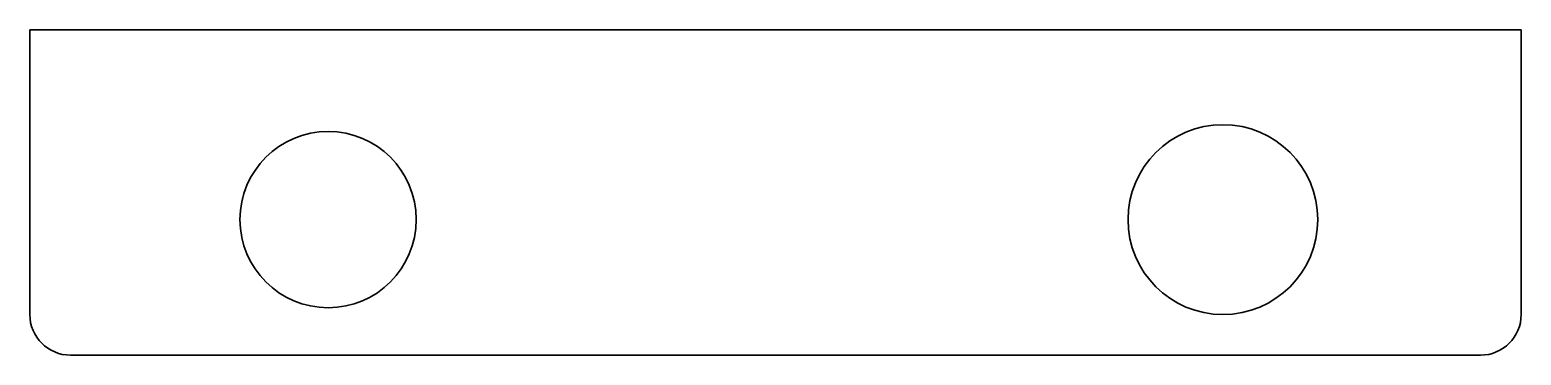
# Model space of a CAD drawing. Header units: millimetres. Extents: x -27.5 to 27.5, y -5 to 7.
import ezdxf

# ---------------------------------------------------------------- set-up
doc = ezdxf.new("R2010")
doc.units = ezdxf.units.MM
doc.layers.add('1', color=7, linetype='Continuous', true_color=0xffffff)

msp = doc.modelspace()

# ---------------------------------------------------------------- linework, layer by layer
at = {"layer": '1', "color": 252, "linetype": 'Continuous', "lineweight": 35}
for p, q in [((-27.5, 7), (27.5, 7)), ((-27.5, 7), (27.5, 7)), ((-27.5, -3.5), (-27.5, 7)), ((-27.5, -3.5), (-27.5, 7)), ((27.5, 7), (27.5, -3.5)), ((27.5, 7), (27.5, -3.5)), ((26, -5), (-26, -5)), ((26, -5), (-26, -5))]:
    msp.add_line(p, q, dxfattribs=at)
for centre, radius in [((16.5, 0), 3.5), ((16.5, 0), 3.5), ((-16.5, 0), 3.25), ((-16.5, 0), 3.25)]:
    msp.add_circle(centre, radius, dxfattribs=at)
for centre, start, end in [((-26, -3.5), 180, 270), ((-26, -3.5), 180, 270), ((26, -3.5), 270, 0), ((26, -3.5), 270, 0)]:
    msp.add_arc(centre, 1.5, start, end, dxfattribs=at)

doc.saveas('drawing.dxf')
